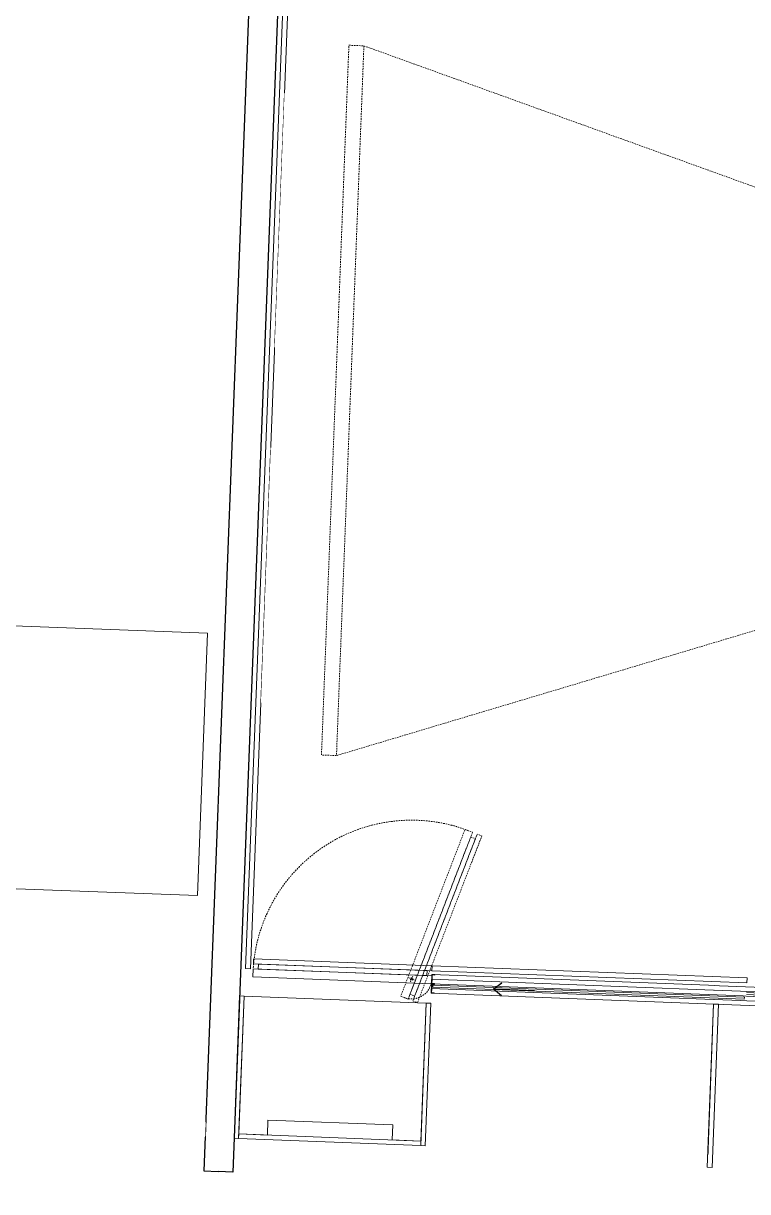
# Model space of a CAD drawing. Header units: millimetres. Extents: x 17924 to 83548, y -4690 to 56252.
# Drawn here: x 37793 to 40689, y 18785 to 23456 of the extents above; entities that cross this region are included whole.
import ezdxf

# ---------------------------------------------------------------- set-up
doc = ezdxf.new("R2010")
doc.units = ezdxf.units.MM
doc.header["$MEASUREMENT"] = 0
doc.linetypes.add('DGN Style 2', pattern=[10, 6, -4])
for name, color, linetype, lineweight in [('ANNO-NOTE-0020', 9, 'Continuous', 0), ('E-ELEC-EQPM', 71, 'Continuous', 13), ('EQPM-FIXD', 62, 'Continuous', 13), ('EQPM-OVHD', 62, 'DGN Style 2', 13), ('FIXT-JNRY-FULL', 6, 'Continuous', 0), ('FIXT-JNRY-PART', 42, 'Continuous', 0), ('PRTN-FULL', 6, 'Continuous', 30), ('WALL-LNIG', 1, 'Continuous', 0)]:
    doc.layers.add(name, color=color, linetype=linetype, lineweight=lineweight)
doc.styles.add('Style-Arial Narrow', font='ARIALN.TTF')
doc.dimstyles.new('Arrow', dxfattribs={"dimtxt": 250, "dimasz": 162.5, "dimexe": 250, "dimexo": 0.0625, "dimgap": 125, "dimtad": 0, "dimtih": 1, "dimtoh": 1, "dimdec": 0, "dimzin": 11, "dimdsep": 46, "dimtxsty": 'Style-Arial Narrow', "dimblk": 'TerminatorOpen_1.5', "dimcen": 0.09, "dimadec": 0, "dimazin": 3, "dimtfac": 1, "dimtdec": 0, "dimtmove": 0, "dimatfit": 1, "dimldrblk": 'TerminatorOpen_1.5', "dimfxl": 250, "dimfxlon": 1, "dimfrac": 2, "dimtolj": 1, "dimtzin": 11, "dimarcsym": 0})

# ---------------------------------------------------------------- blocks, each defined once
blk = doc.blocks.new('*U114')
at = {"color": 0, "linetype": 'ByBlock', "lineweight": -2, "flags": 128}
for points in [[(-355.8, 49.8), (358.5, 22.2), (357.7, 2.2), (-356.6, 29.8), (-355.8, 49.8)], [(-357.4, 9.8), (357, -17.8), (355.7, -49.8), (-358.6, -22.2), (-357.4, 9.8)], [(-336.6, 29), (337.9, 3), (337.1, -17), (-337.4, 9), (-336.6, 29)]]:
    blk.add_lwpolyline(points, close=True, dxfattribs=at)
blk = doc.blocks.new('*U199')
at = {"color": 0, "linetype": 'ByBlock', "lineweight": -2}
blk.add_wipeout([(-26.4, 712.4), (-81.2, -706.6), (68.6, -712.4), (123.5, 706.6)], dxfattribs=at)
blk.add_wipeout([(-34.1, 512.5), (-73.5, -506.7), (-123.5, -504.8), (-84.1, 514.4)], dxfattribs=at)
blk = doc.blocks.new('*U200')
at = {"color": 0, "linetype": 'ByBlock', "lineweight": -2}
blk.add_wipeout([(-26.4, 712.4), (-81.2, -706.6), (68.6, -712.4), (123.5, 706.6)], dxfattribs=at)
blk.add_wipeout([(-34.1, 512.5), (-73.5, -506.7), (-123.5, -504.8), (-84.1, 514.4)], dxfattribs=at)
blk = doc.blocks.new('*U201')
at = {"color": 0, "linetype": 'ByBlock', "lineweight": -2}
for p, q in [((188.4, -274.5), (165.1, -265.5)), ((181.3, -258.4), (172.3, -281.7))]:
    blk.add_line(p, q, dxfattribs=at)
at = {"color": 0, "linetype": 'ByBlock', "lineweight": -2, "flags": 128}
for points in [[(162.9, -350.4), (420.3, 316.5), (390.4, 328), (133.1, -338.9), (162.9, -350.4)], [(188.8, -339), (431.8, 290.7), (413.1, 298), (170.1, -331.8), (188.8, -339)], [(200.2, -364.8), (457.6, 302.1), (439, 309.3), (181.6, -357.6), (200.2, -364.8)]]:
    blk.add_lwpolyline(points, close=True, dxfattribs=at)
at = {"color": 0, "linetype": 'ByBlock', "lineweight": -2}
blk.add_circle((176.8, -270), 5, dxfattribs=at)
at = {"color": 0, "linetype": 'ByBlock', "lineweight": -2, "extrusion": (0, 0, -1)}
for radius, start, end in [(634.9, 2.2131, 111.1036), (80, 182.2131, 291.1036)]:
    blk.add_arc((-176.8, -270), radius, start, end, dxfattribs=at)
blk = doc.blocks.new('TerminatorOpen_1.5')
at = {"color": 0, "linetype": 'ByBlock', "lineweight": -2}
for q in [(-1, 0.77), (-1, 0), (-1, -0.77)]:
    blk.add_line((0, 0), q, dxfattribs=at)
blk = doc.blocks.new('*U274')
at = {"color": 0, "linetype": 'ByBlock', "lineweight": -2}
blk.add_line((2455.7, -94.9), (-2455.7, 94.9), dxfattribs=at)
at = {"color": 0, "linetype": 'ByBlock', "lineweight": -2, "flags": 128}
blk.add_lwpolyline([(-2454.9, 113.6), (2456.4, -76.2), (2454.9, -113.6), (-2456.4, 76.2), (-2454.9, 113.6)], close=True, dxfattribs=at)
blk = doc.blocks.new('*U275')
at = {"color": 0, "linetype": 'ByBlock', "lineweight": -2}
blk.add_line((2455.7, -94.9), (-2455.7, 94.9), dxfattribs=at)
at = {"color": 0, "linetype": 'ByBlock', "lineweight": -2, "flags": 128}
blk.add_lwpolyline([(-2454.9, 113.6), (2456.4, -76.2), (2454.9, -113.6), (-2456.4, 76.2), (-2454.9, 113.6)], close=True, dxfattribs=at)
blk = doc.blocks.new('*U276')
at = {"color": 0, "linetype": 'ByBlock', "lineweight": -2}
blk.add_line((-3.4, 16.9), (6.6, 16.5), dxfattribs=at)
at = {"color": 0, "linetype": 'ByBlock', "lineweight": -2, "flags": 128}
blk.add_lwpolyline([(6.6, 16.5), (6.7, 18.5), (-5.3, 18.9), (-6.7, -18.5), (5.2, -18.9), (5.3, -17), (-4.6, -16.6), (-4, 0.2), (-3.4, 16.9)], dxfattribs=at)
blk = doc.blocks.new('*U277')
at = {"color": 0, "linetype": 'ByBlock', "lineweight": -2}
blk.add_line((-3.4, 16.9), (6.6, 16.5), dxfattribs=at)
at = {"color": 0, "linetype": 'ByBlock', "lineweight": -2, "flags": 128}
blk.add_lwpolyline([(6.6, 16.5), (6.7, 18.5), (-5.3, 18.9), (-6.7, -18.5), (5.2, -18.9), (5.3, -17), (-4.6, -16.6), (-4, 0.2), (-3.4, 16.9)], dxfattribs=at)
blk = doc.blocks.new('Server stack10 - Server stack-7937850-GA PLAN - LEVEL 11')
at = {"layer": 'E-ELEC-EQPM'}
for p, q in [((-44088.1, 20053.2), (-44898.1, 20053.2)), ((-44898.1, 20053.2), (-44898.1, 19003.2)), ((-43278.1, 20053.2), (-44088.1, 20053.2)), ((-44088.1, 20053.2), (-44088.1, 19003.2)), ((-44088.1, 19003.2), (-44088.1, 20053.2)), ((-43278.1, 19003.2), (-43278.1, 20053.2)), ((-44898.1, 19003.2), (-44088.1, 19003.2)), ((-44088.1, 19003.2), (-43278.1, 19003.2))]:
    blk.add_line(p, q, dxfattribs=at)

msp = doc.modelspace()

# ---------------------------------------------------------------- linework, layer by layer
at = {"layer": 'EQPM-OVHD', "linetype": 'DGN Style 2', "lineweight": 0}
for p, q in [((39154.5, 23366.6), (43398.4, 21834.6)), ((43393.5, 21828.9), (39044.8, 20528.7))]:
    msp.add_line(p, q, dxfattribs=at)
at = {"layer": 'EQPM-OVHD', "linetype": 'DGN Style 2', "lineweight": 0, "flags": 128}
msp.add_lwpolyline([(39094.5, 23368.9), (39154.5, 23366.6), (39044.8, 20528.7), (38984.8, 20531), (39094.5, 23368.9)], close=True, dxfattribs=at)
at = {"layer": 'FIXT-JNRY-FULL', "flags": 128}
for points in [[(38653.4, 18997.7), (38635.4, 18998.4), (38657.4, 19568), (38675.4, 19567.3), (38653.4, 18997.7)], [(39382.4, 18987.5), (39268, 18991.9), (39270.4, 19051.9), (38770.7, 19071.2), (38768.4, 19011.3), (38654.1, 19015.7), (38675.4, 19567.3), (39403.7, 19539.1), (39382.4, 18987.5)], [(39399.7, 18968.8), (39381.7, 18969.5), (39403.7, 19539.1), (39421.7, 19538.4), (39399.7, 18968.8)], [(38653.4, 18997.7), (38654.1, 19015.7), (39382.4, 18987.5), (39381.7, 18969.5), (38653.4, 18997.7)]]:
    msp.add_lwpolyline(points, close=True, dxfattribs=at)
at = {"layer": 'PRTN-FULL'}
for p, q in [((38730.5, 24464.8), (38514.3, 18868)), ((38842, 24344.4), (38630.2, 18863.5)), ((38514.3, 18868), (38572.2, 18865.7)), ((38630.2, 18863.5), (38572.2, 18865.7))]:
    msp.add_line(p, q, dxfattribs=at)
at = {"layer": 'WALL-LNIG', "flags": 128}
for points in [[(38681.6, 19677.1), (38862, 24343.6), (38882, 24342.9), (38701.6, 19676.3), (38681.6, 19677.1)], [(39427.5, 19688.3), (40686.7, 19639.7), (40685.9, 19619.7), (39426.7, 19668.3), (39427.5, 19688.3)]]:
    msp.add_lwpolyline(points, close=True, dxfattribs=at)

# ---------------------------------------------------------------- block references
at = {"layer": 'E-ELEC-EQPM', "rotation": 357.816525054261}
msp.add_blockref('Server stack10 - Server stack-7937850-GA PLAN - LEVEL 11', (81011.1, -669.6), dxfattribs=at)
at = {"layer": 'FIXT-JNRY-FULL', "color": 251, "linetype": 'DGN Style 2'}
msp.add_blockref('*U201', (39168.6, 19905.5), dxfattribs=at)
at = {"layer": 'FIXT-JNRY-FULL'}
msp.add_blockref('*U114', (39069, 19666.1), dxfattribs=at)
at = {"layer": 'WALL-LNIG'}
for name, p in [('*U277', (39431.4, 19634.4)), ('*U276', (39430, 19597))]:
    msp.add_blockref(name, p, dxfattribs=at)

# ---------------------------------------------------------------- leaders
at = {"layer": 'ANNO-NOTE-0020'}
msp.add_leader([(39673, 19596.1), (39836.9, 19589.7)], dimstyle='Arrow', override={"dimtxt": 50, "dimasz": 32.5, "dimgap": 25}, dxfattribs=at)

# ---------------------------------------------------------------- next in the draw order: block references
at = {"layer": 'EQPM-FIXD', "linetype": 'Continuous', "lineweight": 0}
msp.add_blockref('*U199', (38921.1, 22664.3), dxfattribs=at)

# ---------------------------------------------------------------- next in the draw order: wipeouts: each hides what was drawn before it
for points in [[(40685.7, 19614.7), (44337.9, 19473.5), (44311.3, 18785), (40659.1, 18926.2)], [(37889.9, 19027.2), (38519.5, 19002.9), (38521.8, 19062.8), (37892.3, 19087.1)]]:
    msp.add_wipeout(points).dxf.layer = 'FIXT-JNRY-PART'

# ---------------------------------------------------------------- next in the draw order: linework, layer by layer
at = {"layer": 'WALL-LNIG', "flags": 128}
msp.add_lwpolyline([(41923.9, 19524.8), (40678.5, 19573), (40678.8, 19581), (41924.2, 19532.8), (41923.9, 19524.8)], close=True, dxfattribs=at)

# ---------------------------------------------------------------- next in the draw order: block references
at = {"layer": 'EQPM-FIXD', "linetype": 'Continuous', "lineweight": 0}
msp.add_blockref('*U200', (38866.2, 21245.3), dxfattribs=at)

# ---------------------------------------------------------------- next in the draw order: wipeouts: each hides what was drawn before it
msp.add_wipeout([(40685.7, 19614.7), (40555.7, 19619.7), (40529.1, 18931.2), (40659.1, 18926.2)]).dxf.layer = 'FIXT-JNRY-PART'

# ---------------------------------------------------------------- next in the draw order: linework, layer by layer
at = {"layer": 'WALL-LNIG', "flags": 128}
for points in [[(40675.8, 19554.3), (39430.4, 19602.5), (39430.7, 19610.5), (40676.1, 19562.3), (40675.8, 19554.3)], [(40527.2, 18882.8), (40552.4, 19534.8), (40572.4, 19534.1), (40547.2, 18882), (40527.2, 18882.8)]]:
    msp.add_lwpolyline(points, close=True, dxfattribs=at)

# ---------------------------------------------------------------- next in the draw order: block references
at = {"layer": 'WALL-LNIG'}
for name, p in [('*U274', (41881.1, 19539.7)), ('*U275', (41879.6, 19502.3))]:
    msp.add_blockref(name, p, dxfattribs=at)

doc.saveas('drawing.dxf')
